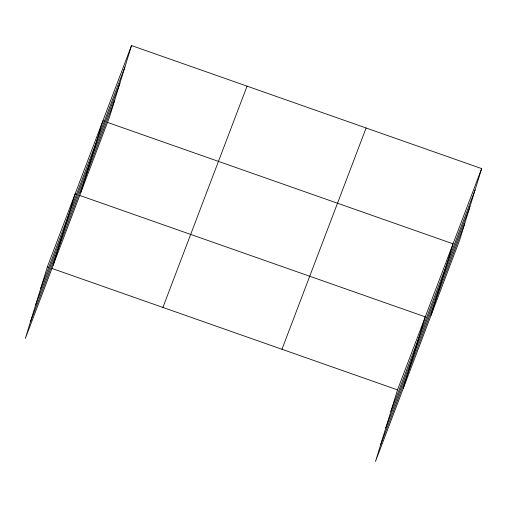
<?xml version="1.0" encoding="UTF-8"?>
<svg xmlns="http://www.w3.org/2000/svg" width="507" height="507" viewBox="0 0 507 507"><rect width="100%" height="100%" fill="white"/><g stroke="black" fill="none" stroke-linecap="round" stroke-linejoin="round"><path stroke-width="0.76" d="M131.509 45.554L47.366 266.84L25.35 338.41L109.493 117.123L131.509 45.554L481.65 168.59L459.634 240.16L375.491 461.446L397.507 389.877L481.65 168.59M53.115 265.389L75.137 193.813L76.614 194.333M80.886 192.362L102.902 120.793L104.385 121.312M403.255 388.419L425.272 316.85L79.58 195.379M431.02 315.398L453.043 243.823L107.345 122.352M40.763 288.318L124.906 67.032M35.674 304.846L119.817 83.56M30.439 321.882L114.582 100.595M162.912 307.438L247.055 86.152M281.962 349.272L366.105 127.986M390.903 411.348L475.046 190.062M385.814 427.883L469.957 206.596M380.573 444.912L464.716 223.625M47.366 266.84L48.849 267.36M51.815 268.399L397.507 389.877"/></g></svg>
